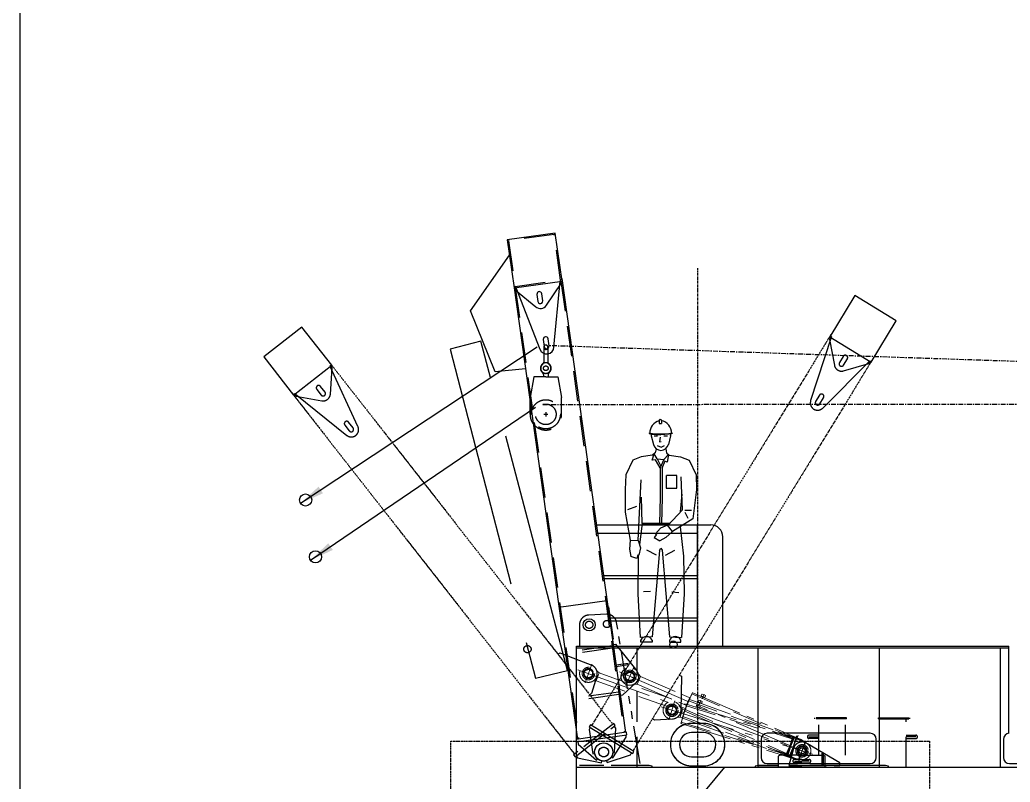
# Model space of a CAD drawing. Extents: x -79364 to 3230, y 28528 to 72157.
# Drawn here: x -78365 to -70191, y 52708 to 59000 of the extents above; entities that cross this region are included whole.
import ezdxf

# ---------------------------------------------------------------- set-up
doc = ezdxf.new("R2010")
doc.units = 0
doc.header["$LTSCALE"] = 500
for name, pattern in [('CENTER', [7, 4, -1, 1, -1]), ('DASHED', [0.75, 0.5, -0.25]), ('PHANTOM', [2.1, 1.25, -0.2, 0.125, -0.2, 0.125, -0.2]), ('PHANTOM2', [1.25, 0.625, -0.125, 0.125, -0.125, 0.125, -0.125])]:
    doc.linetypes.add(name, pattern=pattern)
doc.layers.get('0').update_dxf_attribs({"linetype": 'CONTINUOUS'})
for name, color, linetype in [('REV B3', 6, 'CONTINUOUS'), ('S0CE1', 1, 'CENTER'), ('S0CO1', 1, 'CONTINUOUS'), ('S0CO2', 2, 'CONTINUOUS'), ('S0CO3', 3, 'CONTINUOUS'), ('S0CO5', 4, 'CONTINUOUS'), ('S0DA1', 1, 'DASHED'), ('S0PH1', 1, 'PHANTOM'), ('S0PH2', 2, 'PHANTOM'), ('U0CO2', 2, 'CONTINUOUS')]:
    doc.layers.add(name, color=color, linetype=linetype)
doc.styles.add('ROMANS', font='romans.shx', dxfattribs={"height": 200})
doc.dimstyles.get("Standard").update_dxf_attribs({"dimscale": 100, "dimtxt": 2, "dimasz": 2, "dimexe": 0.5, "dimexo": 1, "dimgap": 1, "dimtad": 1, "dimdsep": 46, "dimtxsty": 'ROMANS', "dimcen": 1.5, "dimclrd": 1, "dimclre": 1, "dimclrt": 2, "dimazin": 2, "dimtfac": 1, "dimtmove": 2, "dimatfit": 3, "dimfxl": 1, "dimtvp": 100, "dimtolj": 1, "dimarcsym": 0})

# ---------------------------------------------------------------- blocks, each defined once
blk = doc.blocks.new('KLYSS300X200')
at = {"layer": 'S0CO2'}
for points in [[(-49.6, -175.3), (50.4, -175.3, 0.414214), (225.4, -0.3, 0.414214), (50.4, 174.7), (-49.6, 174.7, 0.414214), (-224.6, -0.3, 0.414214)], [(-49.6, -100.3), (50.4, -100.3, 0.414214), (150.4, -0.3), (150.4, -0.3, 0.414214), (50.4, 99.7), (-49.6, 99.7, 0.414214), (-149.6, -0.3), (-149.6, -0.3, 0.414214)]]:
    blk.add_lwpolyline(points, format="xyb", close=True, dxfattribs=at)
blk = doc.blocks.new('Man')
at = {"color": 1}
for p, q in [((16.6, 1065), (11.5, 1059.9)), ((19.9, 1065.4), (16.6, 1065)), ((19.9, 1065.4), (23.3, 1065)), ((23.3, 1065), (28.4, 1059.9)), ((11.5, 1059.9), (11.5, 1033.6)), ((11.5, 1033.6), (28.4, 1033.6)), ((28.4, 1059.9), (28.4, 1033.6)), ((-73, 957), (-71.8, 951.6)), ((-71.8, 951.6), (-46.8, 944.2)), ((-71.8, 951.6), (-66.6, 951.6)), ((-55.1, 930.8), (-36.5, 858.6)), ((-46.8, 944.2), (24, 940.6)), ((-32, 930.4), (-2.4, 930.4)), ((19.7, 921.7), (13.6, 882.4)), ((92.4, 944.2), (21.6, 940.6)), ((49.3, 930.4), (78.8, 930.4)), ((104.7, 930.8), (86.1, 858.6)), ((117.4, 951.6), (92.4, 944.2)), ((117.4, 951.6), (112.2, 951.6)), ((118.6, 957), (117.4, 951.6)), ((-15, 825.2), (-21.8, 790)), ((-7.3, 851.6), (27.1, 838.1)), ((13.6, 882.4), (27.1, 883.6)), ((27.1, 838.1), (54.2, 851.6)), ((64.6, 825.2), (71.4, 790)), ((-137.2, 757.5), (-207.9, 731.3)), ((-44, 772.5), (-137.2, 757.5)), ((-48.3, 730.3), (-30, 783.5)), ((-21.8, 790), (-44, 772.5)), ((-6.9, 741.1), (-30, 783.5)), ((-6.9, 741.1), (23.8, 680.6)), ((-6.9, 741.1), (50.2, 736.7)), ((50.2, 736.7), (17.9, 667.9)), ((50.2, 736.7), (86.2, 778.3)), ((71.4, 790), (93.5, 772.5)), ((86.2, 778.3), (76.4, 713.3)), ((93.5, 772.5), (186.8, 757.5)), ((186.8, 757.5), (257.5, 731.3)), ((-207.9, 731.3), (-265.5, 610.6)), ((-19.9, 734), (-48.3, 730.3)), ((17.9, 667.9), (-19.9, 734)), ((17.9, 667.9), (19.8, 424.2)), ((56.2, 722.7), (31.4, 661.5)), ((34.5, 668), (36.3, 424.3)), ((76.4, 713.3), (56.2, 722.7)), ((257.5, 731.3), (315, 610.6)), ((-265.5, 610.6), (-269.3, 489.5)), ((67.8, 604.7), (67.8, 499.2)), ((155.8, 604.7), (72.2, 604.7)), ((155.8, 499.2), (155.8, 604.7)), ((202.6, 319.9), (192.2, 592.1)), ((315, 610.6), (318.9, 489.5)), ((-148.4, 351.8), (-137.7, 568.7)), ((67.8, 499.2), (155.8, 499.2)), ((-269.3, 489.5), (-270.3, 302.3)), ((-129.9, 207.1), (-136, 424.7)), ((19.8, 424.2), (14.1, 208.8)), ((36.3, 423.8), (30.7, 208.4)), ((187.4, 304), (199.3, 449.1)), ((318.9, 489.5), (289.4, 246.1)), ((-248.8, 323.3), (-174, 349.7)), ((-161.6, 67.9), (-148.4, 351.8)), ((-270.3, 302.3), (-229, 69.3)), ((80.9, 191.9), (202.6, 319.9)), ((289.4, 246.1), (121.5, 142.9)), ((221.7, 318.9), (276.3, 318.3)), ((221.7, 301.3), (248.1, 253)), ((-129.9, 207.1), (-152, 34.4)), ((-129.9, 207.1), (95.3, 207.1)), ((95.3, 207.1), (-129.9, 207.1)), ((20.2, 170.6), (-19.8, 123.5)), ((78.5, 194.8), (20.2, 170.6)), ((121.5, 142.9), (78.5, 194.8)), ((182.7, 180.5), (211.5, -62.1)), ((-12.8, 116), (-30.2, 92.9)), ((-30.2, 92.9), (14.6, 64.2)), ((-19.8, 123.5), (-12.8, 116)), ((66.1, 93.4), (14.6, 64.2)), ((121.5, 142.9), (66.1, 93.4)), ((-229, 69.3), (-233.3, -4.9)), ((-229, 69.3), (-161.6, 67.9)), ((-161.6, 67.9), (-144.3, 7.2)), ((-144.3, 7.2), (-156.2, -53.3)), ((13.3, -13.9), (25, 4.3)), ((25, 4.3), (36.1, -11.7)), ((-233.3, -4.9), (-224, -63.4)), ((-173.7, -80.6), (-224, -63.4)), ((-166.4, -52.6), (-173.7, -80.6)), ((-156.2, -53.3), (-166.4, -52.6)), ((-162, -62.1), (-165.9, -372.5)), ((-162.4, -52.9), (-162, -62.1)), ((-12.7, -54.3), (-91.3, -11.1)), ((13.3, -13.9), (-46.9, -726.3)), ((36.1, -11.7), (96.5, -726.3)), ((62.3, -54.3), (140.8, -11.1)), ((211.5, -62.1), (215.5, -372.5)), ((-165.9, -372.5), (-146.1, -732.1)), ((-61.3, -352.5), (-120.2, -356.5)), ((115.2, -356.9), (174.1, -360.9)), ((215.5, -372.5), (195.7, -732.1)), ((-46.9, -726.3), (-146.1, -732.1)), ((96.5, -726.3), (195.7, -732.1)), ((-140.4, -771.5), (-140.4, -753.4)), ((-47.3, -771.5), (-140.4, -771.5)), ((-47.3, -754.9), (-47.3, -771.5)), ((96.9, -754.9), (96.9, -771.5)), ((96.9, -771.5), (190, -771.5)), ((190, -771.5), (190, -753.4))]:
    blk.add_line(p, q, dxfattribs=at)
for centre, radius, start, end in [((36.4, 956.5), 103, 103.97897, 182.74049), ((9.3, 955.3), 103, 357.89908, 79.27347), ((22.8, 1994.7), 1046.9, 265.10195, 274.89805), ((24.8, 951.4), 82.5, 182.81102, 194.44845), ((24.8, 951.4), 82.5, 345.55155, 358.00474), ((24.8, 874.4), 63.3, 194.44845, 345.55155), ((-94.2, -776.2), 51.5, 24.33042, 153.82112), ((143.8, -776.2), 51.5, 26.17888, 155.66958)]:
    blk.add_arc(centre, radius, start, end, dxfattribs=at)
blk = doc.blocks.new('galge')
at = {"layer": 'S0CO1'}
blk.add_line((-200, 1235), (200, 1235), dxfattribs=at)
blk.add_circle((300, 587.9), 35, dxfattribs=at)
at = {"layer": 'S0CO2'}
for radius in [50, 30]:
    blk.add_circle((27.3, 1056.5), radius, dxfattribs=at)
at = {"layer": 'S0CO3'}
for p, q in [((-200, 3916.8), (-200, 135)), ((200, 3916.8), (200, 135))]:
    blk.add_line(p, q, dxfattribs=at)
for points in [[(-200, 3896.8), (200, 3896.8), (200, 4296.8), (-200, 4296.8)], [(-210, 115), (210, 115), (210, 135), (-210, 135)]]:
    blk.add_lwpolyline(points, close=True, dxfattribs=at)
for points in [[(-190, 3906.8), (-190, 3876.8), (-44.4, 3716.5, 0.442735), (44.4, 3716.5), (190, 3876.8), (190, 3906.8)], [(-184.7, 3897.4), (-58.4, 3364.8, 0.790512), (58.4, 3364.8), (184.7, 3897.4)], [(200, 867.9), (220, 867.9), (362.9, 624.9, -0.391419), (341.8, 528), (220, 442.9), (200, 442.9)]]:
    blk.add_lwpolyline(points, format="xyb", dxfattribs=at)
for points in [[(-20, 3816.8), (-20, 3756.8, 1), (20, 3756.8), (20, 3816.8, 1)], [(-19.9, 3441.1), (-19.9, 3381.1, 1), (20.1, 3381.1), (20.1, 3441.1, 1)]]:
    blk.add_lwpolyline(points, format="xyb", close=True, dxfattribs=at)
for points in [[(-200, 115), (-200, 95), (-68.3, -58.6), (-56.9, -48.8)], [(56.9, -48.8), (68.3, -58.6), (200, 95), (200, 115)]]:
    blk.add_lwpolyline(points, dxfattribs=at)
for radius in [75, 40]:
    blk.add_circle((0, 0), radius, dxfattribs=at)
at = {"layer": 'S0DA1'}
for p, q in [((-190, 3896.8), (-190, 135)), ((190, 3896.8), (190, 135)), ((190, 857.9), (-190, 857.9)), ((190, 837.9), (-190, 837.9)), ((190, 472.9), (-190, 472.9)), ((190, 452.9), (-190, 452.9))]:
    blk.add_line(p, q, dxfattribs=at)
for points in [[(-190, 3906.8), (190, 3906.8), (190, 4286.8), (-190, 4286.8)], [(200.6, 685.9), (300.6, 685.9), (300.6, 695.9), (200.6, 695.9)]]:
    blk.add_lwpolyline(points, close=True, dxfattribs=at)
blk = doc.blocks.new('SYLINDER-140-750-S1')
at = {"color": 0, "linetype": 'PHANTOM', "lineweight": 0}
for p, q in [((-1875, 82.5), (-1875, -82.5)), ((0, 82.5), (0, -82.5)), ((-1968, 0), (89.2, 0))]:
    blk.add_line(p, q, dxfattribs=at)
at = {"color": 0, "linetype": 'ByBlock', "lineweight": 0}
for p, q in [((-1022, 82.5), (-1022, -82.5)), ((-1017, 82.5), (-1022, 77.5)), ((-1017, 82.5), (-907.9, 82.5)), ((-943.8, 101.5), (-943.8, 86.8)), ((-943.8, 86.8), (-912.2, 86.8)), ((-942.8, 102.5), (-913.2, 102.5)), ((-928, 67.5), (-928, 109.9)), ((-912.2, 101.5), (-912.2, 86.8)), ((-907.9, 82.5), (-912.2, 86.8)), ((-907.9, 82.5), (-109, 82.5)), ((-109, 82.5), (-109, -82.5)), ((-109, 82.5), (-101, 82.5)), ((-109, 82.5), (-44, 82.5)), ((-101, 82.5), (-101, -82.5)), ((-79, 67.5), (-79, 103.5)), ((-44, 82.5), (12.7, 71.9)), ((-1817.7, 45.2), (-1793.5, 35)), ((-1793.5, -35), (-1793.5, 35)), ((-1793.5, 35), (-1025, 35)), ((-1025, 36.4), (-1022, 37.3)), ((-1025, 36.4), (-1025, -36.4)), ((-1022, 77.5), (-1022, -77.5)), ((-1022, 36.4), (-1022, -36.4)), ((-109, 79.7), (-101, 79.7)), ((-109, 71.4), (-101, 71.4)), ((-109, 58.3), (-101, 58.3)), ((-109, 41.2), (-101, 41.2)), ((-109, 21.4), (-101, 21.4)), ((-109, 0), (-101, 0)), ((-80, -76.6), (-80, 76.6)), ((-77.5, 79.1), (-25.7, 79.1)), ((-1817.7, -45.2), (-1793.5, -35)), ((-1793.5, -35), (-1025, -35)), ((-1025, -36.4), (-1022, -37.3)), ((-1017, -82.5), (-1022, -77.5)), ((-109, -21.4), (-101, -21.4)), ((-109, -41.2), (-101, -41.2)), ((-109, -58.3), (-101, -58.3)), ((-109, -71.4), (-101, -71.4)), ((-109, -79.7), (-101, -79.7)), ((-77.5, -79.1), (-25.7, -79.1)), ((-44, -82.5), (12.7, -71.9)), ((-1017, -82.5), (-907.9, -82.5)), ((-907.9, -82.5), (-109, -82.5)), ((-109, -82.5), (-101, -82.5)), ((-109, -82.5), (-44, -82.5))]:
    blk.add_line(p, q, dxfattribs=at)
at = {"color": 0, "linetype": 'DASHED', "lineweight": 0}
for p, q in [((-1022, 70), (-109, 70)), ((-1022, -70), (-109, -70))]:
    blk.add_line(p, q, dxfattribs=at)
at = {"color": 0, "linetype": 'ByBlock', "lineweight": 0}
for centre, radius in [((-1875, 0), 73), ((-1875, 0), 51.5), ((-1875, 0), 41.6), ((-1875, 0), 38.3), ((-1875, 0), 35), ((0, 0), 51.5), ((0, 0), 41.6), ((0, 0), 38.3), ((0, 0), 35)]:
    blk.add_circle(centre, radius, dxfattribs=at)
for centre, radius, start, end in [((-942.8, 101.5), 1, 90, 180), ((-913.2, 101.5), 1, 0, 90), ((0, 0), 73, 280, 80), ((-77.5, -76.6), 2.5, 180, 270)]:
    blk.add_arc(centre, radius, start, end, dxfattribs=at)
blk = doc.blocks.new('SYLINDER-140-750-S')
at = {"color": 0, "linetype": 'PHANTOM', "lineweight": 0}
for p, q in [((-1125, 82.5), (-1125, -82.5)), ((0, 82.5), (0, -82.5)), ((-1218, 0), (89.2, 0))]:
    blk.add_line(p, q, dxfattribs=at)
at = {"color": 0, "linetype": 'ByBlock', "lineweight": 0}
for p, q in [((-1022, 82.5), (-1022, -82.5)), ((-1017, 82.5), (-1022, 77.5)), ((-1017, 82.5), (-907.9, 82.5)), ((-943.8, 101.5), (-943.8, 86.8)), ((-943.8, 86.8), (-912.2, 86.8)), ((-942.8, 102.5), (-913.2, 102.5)), ((-928, 67.5), (-928, 109.9)), ((-912.2, 101.5), (-912.2, 86.8)), ((-907.9, 82.5), (-912.2, 86.8)), ((-907.9, 82.5), (-109, 82.5)), ((-109, 82.5), (-109, -82.5)), ((-109, 82.5), (-101, 82.5)), ((-109, 82.5), (-44, 82.5)), ((-101, 82.5), (-101, -82.5)), ((-79, 67.5), (-79, 103.5)), ((-44, 82.5), (12.7, 71.9)), ((-1067.7, 45.2), (-1043.5, 35)), ((-1043.5, -35), (-1043.5, 35)), ((-1043.5, 35), (-1025, 35)), ((-1025, 36.4), (-1022, 37.3)), ((-1025, 36.4), (-1025, -36.4)), ((-1022, 77.5), (-1022, -77.5)), ((-1022, 36.4), (-1022, -36.4)), ((-109, 79.7), (-101, 79.7)), ((-109, 71.4), (-101, 71.4)), ((-109, 58.3), (-101, 58.3)), ((-109, 41.2), (-101, 41.2)), ((-109, 21.4), (-101, 21.4)), ((-109, 0), (-101, 0)), ((-80, -76.6), (-80, 76.6)), ((-77.5, 79.1), (-25.7, 79.1)), ((-1067.7, -45.2), (-1043.5, -35)), ((-1043.5, -35), (-1025, -35)), ((-1025, -36.4), (-1022, -37.3)), ((-1017, -82.5), (-1022, -77.5)), ((-109, -21.4), (-101, -21.4)), ((-109, -41.2), (-101, -41.2)), ((-109, -58.3), (-101, -58.3)), ((-109, -71.4), (-101, -71.4)), ((-109, -79.7), (-101, -79.7)), ((-77.5, -79.1), (-25.7, -79.1)), ((-44, -82.5), (12.7, -71.9)), ((-1017, -82.5), (-907.9, -82.5)), ((-907.9, -82.5), (-109, -82.5)), ((-109, -82.5), (-101, -82.5)), ((-109, -82.5), (-44, -82.5))]:
    blk.add_line(p, q, dxfattribs=at)
at = {"color": 0, "linetype": 'DASHED', "lineweight": 0}
for p, q in [((-1022, 70), (-109, 70)), ((-1022, -70), (-109, -70))]:
    blk.add_line(p, q, dxfattribs=at)
at = {"color": 0, "linetype": 'ByBlock', "lineweight": 0}
for centre, radius in [((-1125, 0), 73), ((-1125, 0), 51.5), ((-1125, 0), 41.6), ((-1125, 0), 38.3), ((-1125, 0), 35), ((0, 0), 51.5), ((0, 0), 41.6), ((0, 0), 38.3), ((0, 0), 35)]:
    blk.add_circle(centre, radius, dxfattribs=at)
for centre, radius, start, end in [((-942.8, 101.5), 1, 90, 180), ((-913.2, 101.5), 1, 0, 90), ((0, 0), 73, 280, 80), ((-77.5, -76.6), 2.5, 180, 270)]:
    blk.add_arc(centre, radius, start, end, dxfattribs=at)
blk = doc.blocks.new('SYLINDER-140-750-S0')
at = {"color": 0, "linetype": 'PHANTOM', "lineweight": 0}
for p, q in [((-1548.6, 82.5), (-1548.6, -82.5)), ((0, 82.5), (0, -82.5)), ((-1641.6, 0), (89.2, 0))]:
    blk.add_line(p, q, dxfattribs=at)
at = {"color": 0, "linetype": 'ByBlock', "lineweight": 0}
for p, q in [((-1022, 82.5), (-1022, -82.5)), ((-1017, 82.5), (-1022, 77.5)), ((-1017, 82.5), (-907.9, 82.5)), ((-943.8, 101.5), (-943.8, 86.8)), ((-943.8, 86.8), (-912.2, 86.8)), ((-942.8, 102.5), (-913.2, 102.5)), ((-928, 67.5), (-928, 109.9)), ((-912.2, 101.5), (-912.2, 86.8)), ((-907.9, 82.5), (-912.2, 86.8)), ((-907.9, 82.5), (-109, 82.5)), ((-109, 82.5), (-109, -82.5)), ((-109, 82.5), (-101, 82.5)), ((-109, 82.5), (-44, 82.5)), ((-101, 82.5), (-101, -82.5)), ((-79, 67.5), (-79, 103.5)), ((-44, 82.5), (12.7, 71.9)), ((-1491.3, 45.2), (-1467.2, 35)), ((-1467.2, -35), (-1467.2, 35)), ((-1467.2, 35), (-1025, 35)), ((-1025, 36.4), (-1022, 37.3)), ((-1025, 36.4), (-1025, -36.4)), ((-1022, 77.5), (-1022, -77.5)), ((-1022, 36.4), (-1022, -36.4)), ((-109, 79.7), (-101, 79.7)), ((-109, 71.4), (-101, 71.4)), ((-109, 58.3), (-101, 58.3)), ((-109, 41.2), (-101, 41.2)), ((-109, 21.4), (-101, 21.4)), ((-109, 0), (-101, 0)), ((-80, -76.6), (-80, 76.6)), ((-77.5, 79.1), (-25.7, 79.1)), ((-1491.3, -45.2), (-1467.2, -35)), ((-1467.2, -35), (-1025, -35)), ((-1025, -36.4), (-1022, -37.3)), ((-1017, -82.5), (-1022, -77.5)), ((-109, -21.4), (-101, -21.4)), ((-109, -41.2), (-101, -41.2)), ((-109, -58.3), (-101, -58.3)), ((-109, -71.4), (-101, -71.4)), ((-109, -79.7), (-101, -79.7)), ((-77.5, -79.1), (-25.7, -79.1)), ((-44, -82.5), (12.7, -71.9)), ((-1017, -82.5), (-907.9, -82.5)), ((-907.9, -82.5), (-109, -82.5)), ((-109, -82.5), (-101, -82.5)), ((-109, -82.5), (-44, -82.5))]:
    blk.add_line(p, q, dxfattribs=at)
at = {"color": 0, "linetype": 'DASHED', "lineweight": 0}
for p, q in [((-1022, 70), (-109, 70)), ((-1022, -70), (-109, -70))]:
    blk.add_line(p, q, dxfattribs=at)
at = {"color": 0, "linetype": 'ByBlock', "lineweight": 0}
for centre, radius in [((-1548.6, 0), 73), ((-1548.6, 0), 51.5), ((-1548.6, 0), 41.6), ((-1548.6, 0), 38.3), ((-1548.6, 0), 35), ((0, 0), 51.5), ((0, 0), 41.6), ((0, 0), 38.3), ((0, 0), 35)]:
    blk.add_circle(centre, radius, dxfattribs=at)
for centre, radius, start, end in [((-942.8, 101.5), 1, 90, 180), ((-913.2, 101.5), 1, 0, 90), ((0, 0), 73, 280, 80), ((-77.5, -76.6), 2.5, 180, 270)]:
    blk.add_arc(centre, radius, start, end, dxfattribs=at)
blk = doc.blocks.new('Crosby 13-5')
at = {"color": 0, "linetype": 'ByBlock'}
for p, q in [((-17.5, 173.4), (-17.5, 49.3)), ((17.5, 173.4), (17.5, 49.3))]:
    blk.add_line(p, q, dxfattribs=at)
blk.add_circle((0, 0), 19.1, dxfattribs=at)
for centre, radius, start, end in [((0, 173.4), 17.6, 0, 180), ((0, 0), 42, 127.27528, 52.72472), ((-37.5, 49.3), 20, 307.27528, 0), ((37.5, 49.3), 20, 180, 232.72472)]:
    blk.add_arc(centre, radius, start, end, dxfattribs=at)
at = {"color": 0, "linetype": 'DASHED'}
blk.add_arc((0, 173.4), 17.6, 180, 0, dxfattribs=at)
blk = doc.blocks.new('Trawlblock K240')
at = {"color": 0, "linetype": 'ByBlock'}
for p, q in [((-97.9, -70), (-130, -241.5)), ((0, -70), (-97.9, -70)), ((-20.2, -51.1), (-20.2, -70)), ((0, -70), (97.9, -70)), ((20.2, -51.1), (20.2, -70)), ((97.9, -70), (130, -241.5)), ((-130, -380), (-130, -241.5)), ((130, -380), (130, -241.5)), ((-17, -380), (17, -380)), ((0, -363), (0, -397))]:
    blk.add_line(p, q, dxfattribs=at)
blk.add_circle((0, 0), 19.5, dxfattribs=at)
at = {"color": 0, "linetype": 'DASHED'}
for radius in [120, 85]:
    blk.add_circle((0, -380), radius, dxfattribs=at)
at = {"color": 0, "linetype": 'ByBlock'}
for centre, radius, start, end in [((0, 0), 45, 308.20417, 231.79583), ((-40.2, -51.1), 20, 0, 51.79583), ((40.2, -51.1), 20, 128.20417, 180), ((0, -380), 130, 180, 0)]:
    blk.add_arc(centre, radius, start, end, dxfattribs=at)

msp = doc.modelspace()

# ---------------------------------------------------------------- linework, layer by layer
at = {"color": 0, "linetype": 'ByBlock'}
msp.add_lwpolyline([(-72921.921, 53592.799), (-72904.866, 53582.351), (-72909.925, 53300.496, -0.39141852), (-72978.499, 53228.94), (-73126.877, 53219.951), (-73143.931, 53230.399)], format="xyb", dxfattribs=at)
for points in [[(-73656.291, 53159.769), (-73666.739, 53142.714), (-73634.686, 52942.971), (-73619.875, 52945.347)], [(-73522.772, 52885.861), (-73518.162, 52871.587), (-73325.654, 52933.762), (-73315.207, 52950.816)]]:
    msp.add_lwpolyline(points, dxfattribs=at)
msp.add_lwpolyline([(-73664.819, 53164.992), (-73306.679, 52945.592), (-73296.232, 52962.647), (-73654.371, 53182.047)], close=True, dxfattribs=at)
for centre, radius in [((-72970.658, 53843.845), 30), ((-72982.913, 53301.806), 35), ((-73545.823, 52957.23), 75), ((-73545.823, 52957.23), 40)]:
    msp.add_circle(centre, radius, dxfattribs=at)
at = {"layer": 'S0CE1', "color": 0, "linetype": 'CENTER', "ltscale": 0.01}
msp.add_line((-72770.823, 56950.838), (-72770.823, 47425.116), dxfattribs=at)
at = {"layer": 'S0CE1', "color": 0, "linetype": 'CENTER', "ltscale": 0.02}
for p, q in [((-59870.474, 55833.725), (-73999.729, 56310.563)), ((-74048.583, 55826.073), (-59782.128, 55831.608))]:
    msp.add_line(p, q, dxfattribs=at)
at = {"layer": 'S0CE1', "color": 0}
msp.add_lwpolyline([(-74109.164, 53567.626), (-73844.668, 53629.462), (-74559.008, 56348.698), (-74813.651, 56282.151)], close=True, dxfattribs=at)
at = {"layer": 'S0CO1', "color": 6}
msp.add_line((-78365.318, 71112.568), (-78365.318, 29194.713), dxfattribs=at)
at = {"layer": 'S0CO1', "color": 0}
for p, q in [((-73607.371, 54832.23), (-72662.293, 54832.23)), ((-72770.823, 53832.23), (-72770.823, 54832.23)), ((-73597.735, 54763.661), (-72770.823, 54763.661)), ((-72562.293, 53832.23), (-72562.293, 54732.23)), ((-73548.545, 54413.661), (-72770.823, 54413.661)), ((-73545.032, 54388.661), (-72770.823, 54388.661)), ((-73499.356, 54063.661), (-72770.823, 54063.661)), ((-73495.842, 54038.661), (-72770.823, 54038.661)), ((-70200.823, 53112.049), (-70200.823, 53832.23)), ((-73770.823, 52832.23), (-61478.694, 52832.23)), ((-71910.446, 52832.23), (-72270.446, 52832.23)), ((-71910.446, 52832.23), (-71550.446, 52832.23))]:
    msp.add_line(p, q, dxfattribs=at)
at = {"layer": 'S0CO1', "color": 0, "linetype": 'PHANTOM2'}
for p, q in [((-73465.892, 53888.539), (-73503.43, 54155.637)), ((-73745.823, 53832.23), (-73438.523, 53832.23)), ((-73284.503, 53561.252), (-73311.102, 53572.737))]:
    msp.add_line(p, q, dxfattribs=at)
for points in [[(-73245.823, 52862.23), (-73439.608, 54026.844, 0.37922862), (-73522.04, 54093.635), (-73669.34, 54087.153, 0.40139034), (-73745.823, 54007.23), (-73745.823, 53832.23)], [(-73923.336, 53763.881), (-73907.588, 53776.21), (-73645.265, 53672.988, -0.39141852), (-73602.179, 53583.734), (-73645.602, 53441.568), (-73661.35, 53429.239)]]:
    msp.add_lwpolyline(points, format="xyb", dxfattribs=at)
for points in [[(-73782.068, 52918.329), (-73451.36, 53177.234), (-73463.689, 53192.982), (-73794.397, 52934.077)], [(-71745.823, 52847.23), (-71730.823, 52847.23), (-71730.823, 52947.23), (-71745.823, 52947.23)]]:
    msp.add_lwpolyline(points, close=True, dxfattribs=at)
for points in [[(-73470.897, 52953.891), (-73455.912, 52953.223), (-73446.905, 53155.322), (-73459.234, 53171.07)], [(-73774.194, 52924.493), (-73761.865, 52908.745), (-73563.511, 52868.986), (-73560.563, 52883.693)], [(-73145.823, 52832.23), (-73145.823, 52839.23), (-73170.823, 52847.23), (-73552.823, 52847.23), (-73745.823, 52847.23)]]:
    msp.add_lwpolyline(points, dxfattribs=at)
at = {"layer": 'S0CO1', "color": 0}
msp.add_lwpolyline([(-72196.042, 52862.23), (-71346.041, 52862.23, 0.41421356), (-71296.57, 52912.755), (-71296.57, 53062.757, 0.41421356), (-71347.094, 53112.228), (-72197.096, 53112.228, 0.41421356), (-72246.566, 53061.704), (-72246.566, 52911.701, 0.41421356)], format="xyb", close=True, dxfattribs=at)
msp.add_lwpolyline([(-70200.823, 53112.049, 0.39251519), (-70246.566, 53061.704), (-70246.566, 52911.701, 0.41421356), (-70196.042, 52862.23), (-69346.041, 52862.23, 0.41421356), (-69296.57, 52912.755), (-69296.57, 53062.757, 0.37786189), (-69340.823, 53111.899)], format="xyb", dxfattribs=at)
at = {"layer": 'S0CO1', "color": 0, "linetype": 'PHANTOM2'}
msp.add_lwpolyline([(-71871.707, 53030.091, 0.49161359), (-71979.046, 52987.149), (-72018.736, 52847.23), (-71595.823, 52847.23), (-71595.823, 52867.23)], format="xyb", close=True, dxfattribs=at)
at = {"layer": 'S0CO1', "color": 0}
for centre in [(-76006.322, 55037.244), (-75924.443, 54568.043)]:
    msp.add_circle(centre, 50, dxfattribs=at)
at = {"layer": 'S0CO1', "color": 0, "linetype": 'PHANTOM2'}
for centre, radius in [((-73665.823, 54007.23), 30), ((-73518.523, 54013.713), 30), ((-73671.995, 53605.058), 35), ((-73545.823, 52957.23), 75), ((-73545.823, 52957.23), 40), ((-71908.817, 52967.227), 25)]:
    msp.add_circle(centre, radius, dxfattribs=at)
at = {"layer": 'S0CO1', "color": 0}
msp.add_arc((-72662.293, 54732.23), 100, 0, 90, dxfattribs=at)
at = {"layer": 'S0CO2', "color": 0}
msp.add_lwpolyline([(-72974.185, 52934.012, 0.27359607), (-72820.823, 52843.304), (-72720.823, 52843.304, 0.41421356), (-72545.823, 53018.304, 0.41421356), (-72720.823, 53193.304), (-72820.823, 53193.304, 0.27359607), (-72974.185, 53102.595, 0.27359607)], format="xyb", dxfattribs=at)
msp.add_lwpolyline([(-72820.823, 52918.304), (-72720.823, 52918.304, 0.41421356), (-72620.823, 53018.304), (-72620.823, 53018.304, 0.41421356), (-72720.823, 53118.304), (-72820.823, 53118.304, 0.41421356), (-72920.823, 53018.304), (-72920.823, 53018.304, 0.41421356)], format="xyb", close=True, dxfattribs=at)
at = {"layer": 'S0CO3', "color": 0}
msp.add_line((-73770.823, 53832.23), (-70200.823, 53832.23), dxfattribs=at)
at = {"layer": 'S0CO5', "color": 0}
msp.add_line((-73770.823, 51332.23), (-73770.823, 53832.23), dxfattribs=at)
at = {"layer": 'S0DA1', "color": 0, "linetype": 'DASHED', "ltscale": 0.02}
for p, q in [((-73770.823, 53817.23), (-70200.823, 53817.23)), ((-72270.823, 52832.23), (-72270.823, 53817.23)), ((-71270.823, 52832.23), (-71270.823, 53817.23)), ((-70270.823, 52832.23), (-70270.823, 53817.23))]:
    msp.add_line(p, q, dxfattribs=at)
at = {"layer": 'S0DA1', "color": 0, "linetype": 'DASHED'}
for p, q in [((-73270.823, 52832.23), (-73270.823, 53817.23)), ((-72270.446, 52832.23), (-72270.446, 53232.23, 0)), ((-71802.446, 53232.23, 0), (-71802.446, 53238.23, 0)), ((-71542.446, 53238.23), (-71802.446, 53238.23)), ((-71542.446, 53232.23), (-71802.446, 53232.23)), ((-71770.446, 52932.23, 0), (-71770.446, 53232.23, 0)), ((-71550.446, 52932.23, 0), (-71550.446, 53232.23, 0)), ((-71542.446, 53232.23, 0), (-71542.446, 53238.23, 0)), ((-71278.446, 53238.23), (-71018.446, 53238.23)), ((-71278.446, 53232.23, 0), (-71278.446, 53238.23, 0)), ((-71278.446, 53232.23), (-71018.446, 53232.23)), ((-71270.446, 52932.23, 0), (-71270.446, 53232.23, 0)), ((-71050.446, 52832.23), (-71050.446, 53232.23, 0)), ((-71018.446, 53232.23, 0), (-71018.446, 53238.23, 0)), ((-71770.446, 53095.73), (-71851.646, 53095.73)), ((-71851.646, 53082.23), (-71770.446, 53082.23)), ((-71770.446, 53068.73), (-71851.646, 53068.73)), ((-71050.446, 53095.73), (-70969.247, 53095.73)), ((-70969.247, 53082.23), (-71050.446, 53082.23)), ((-71050.446, 53068.73), (-70969.247, 53068.73)), ((-72091.876, 52932.23, 0), (-72101.876, 52922.23, 0)), ((-72101.876, 52832.23, 0), (-72101.876, 52922.23, 0)), ((-71910.446, 52932.23, 0), (-72091.876, 52932.23, 0)), ((-71910.446, 52895.73), (-71971.646, 52895.73)), ((-71910.446, 52932.23, 0), (-71729.017, 52932.23, 0)), ((-71910.446, 52895.73), (-71849.246, 52895.73)), ((-71729.017, 52932.23, 0), (-71719.017, 52922.23, 0)), ((-71719.017, 52832.23, 0), (-71719.017, 52922.23, 0)), ((-72549.084, 52832.23), (-73770.823, 51345.458)), ((-71971.646, 52882.23), (-71910.446, 52882.23)), ((-71910.446, 52868.73), (-71971.646, 52868.73)), ((-71849.246, 52882.23), (-71910.446, 52882.23)), ((-71910.446, 52868.73), (-71849.246, 52868.73))]:
    msp.add_line(p, q, dxfattribs=at)
for centre, start, end in [((-71851.646, 53082.23), 90, 270), ((-70969.247, 53082.23), 270, 90), ((-71971.646, 52882.23), 90, 270), ((-71849.246, 52882.23), 270, 90)]:
    msp.add_arc(centre, 13.5, start, end, dxfattribs=at)
at = {"layer": 'S0PH1', "color": 0, "ltscale": 0.02}
for p, q in [((-71670.301, 56401.612), (-73645.844, 53176.823)), ((-75802.826, 56164.611), (-73471.563, 53186.818)), ((-71329.216, 56192.66), (-73304.759, 52967.87)), ((-76117.786, 55918.034), (-73786.523, 52940.241))]:
    msp.add_line(p, q, dxfattribs=at)
at = {"layer": 'S0PH1', "color": 0}
for points in [[(-71680.748, 56384.558), (-71339.663, 56175.605), (-71130.711, 56516.69), (-71471.796, 56725.643)], [(-76105.457, 55902.286), (-75790.497, 56148.863), (-76037.074, 56463.823), (-76352.034, 56217.246)]]:
    msp.add_lwpolyline(points, close=True, dxfattribs=at)
for points in [[(-71667.422, 56377.056), (-71837.871, 55856.973, 0.79051206), (-71738.309, 55795.98), (-71352.4, 56184.07)], [(-71666.997, 56387.861), (-71682.669, 56362.28), (-71642.287, 56149.514, 0.44273464), (-71566.53, 56103.105), (-71358.638, 56163.775), (-71342.967, 56189.356)], [(-76103.747, 55916.324), (-76085.254, 55892.702), (-75871.789, 55856.197, 0.44273464), (-75801.835, 55910.963), (-75786.042, 56126.95), (-75804.535, 56150.572)], [(-76093.771, 55912.151), (-75666.025, 55570.724, 0.79051206), (-75574.089, 55642.699), (-75802.878, 56139.886)]]:
    msp.add_lwpolyline(points, format="xyb", dxfattribs=at)
for points in [[(-71569.051, 56222.312), (-71600.393, 56171.15, 1), (-71566.285, 56150.254), (-71534.942, 56201.417, 1)], [(-75914.41, 55950.253), (-75877.423, 55903.009, 1), (-75845.927, 55927.667), (-75882.914, 55974.911, 1)], [(-71765.231, 55901.953), (-71796.574, 55850.79, 1), (-71762.466, 55829.895), (-71731.123, 55881.057, 1)], [(-75682.789, 55654.501), (-75645.803, 55607.257, 1), (-75614.307, 55631.915), (-75651.293, 55679.159, 1)]]:
    msp.add_lwpolyline(points, format="xyb", close=True, dxfattribs=at)
at = {"layer": 'S0PH1', "color": 0, "ltscale": 0.02}
msp.add_lwpolyline([(-74809.012, 53045.987), (-70857.826, 53045.987), (-70857.826, 47434.395), (-74809.012, 47434.395)], close=True, dxfattribs=at)
at = {"layer": 'S0PH1', "color": 0}
msp.add_circle((-74175.587, 53805.933), 30, dxfattribs=at)
at = {"layer": 'S0PH2', "color": 0}
msp.add_lwpolyline([(-71195.823, 52832.23), (-71195.823, 52839.23), (-71220.823, 52847.23), (-72161.823, 52847.23), (-72270.823, 52847.23), (-72295.823, 52839.23), (-72295.823, 52832.23)], close=True, dxfattribs=at)
at = {"layer": 'U0CO2', "color": 0}
msp.add_lwpolyline([(-74192.078, 56118.514), (-74440.86, 56096.027), (-74644.984, 56598.542), (-74323.892, 57056.418)], dxfattribs=at)

# ---------------------------------------------------------------- block references
at = {"layer": 'REV B3', "color": 0, "rotation": 8.000000000250523}
msp.add_blockref('galge', (-73545.823, 52957.23), dxfattribs=at)
at = {"layer": 'S0CO1', "color": 0}
msp.add_blockref('Man', (-73098.553, 54635.171), dxfattribs=at)
at = {"layer": 'S0CO1', "color": 0, "linetype": 'PHANTOM2'}
for name, rotation in [('SYLINDER-140-750-S0', 336.6451948891231), ('SYLINDER-140-750-S', 342.6982661322189)]:
    msp.add_blockref(name, (-71908.817, 52967.227), dxfattribs=dict(at, rotation=rotation))
at = {"layer": 'S0CO2', "color": 0}
msp.add_blockref('KLYSS300X200', (-72771.265, 53018.633, 0), dxfattribs=at)
at = {"layer": 'S0DA1', "color": 0}
for name in ['Crosby 13-5', 'Trawlblock K240']:
    msp.add_blockref(name, (-74023.693, 56124.311), dxfattribs=at)
at = {"layer": 'S0DA1', "color": 0, "rotation": 340.1123767531936}
msp.add_blockref('SYLINDER-140-750-S1', (-71908.817, 52967.227), dxfattribs=at)

# ---------------------------------------------------------------- leaders
at = {"layer": 'S0CO1', "color": 0}
for points in [[(-76048.036, 55009.676), (-74094.884, 56300.477)], [(-75965.794, 54539.934), (-74109.13, 55802.048)]]:
    msp.add_leader(points, dimstyle='STANDARD', override={"dimgap": 1, "dimtad": 0, "dimclrd": 256}, dxfattribs=at)

doc.saveas('drawing.dxf')
